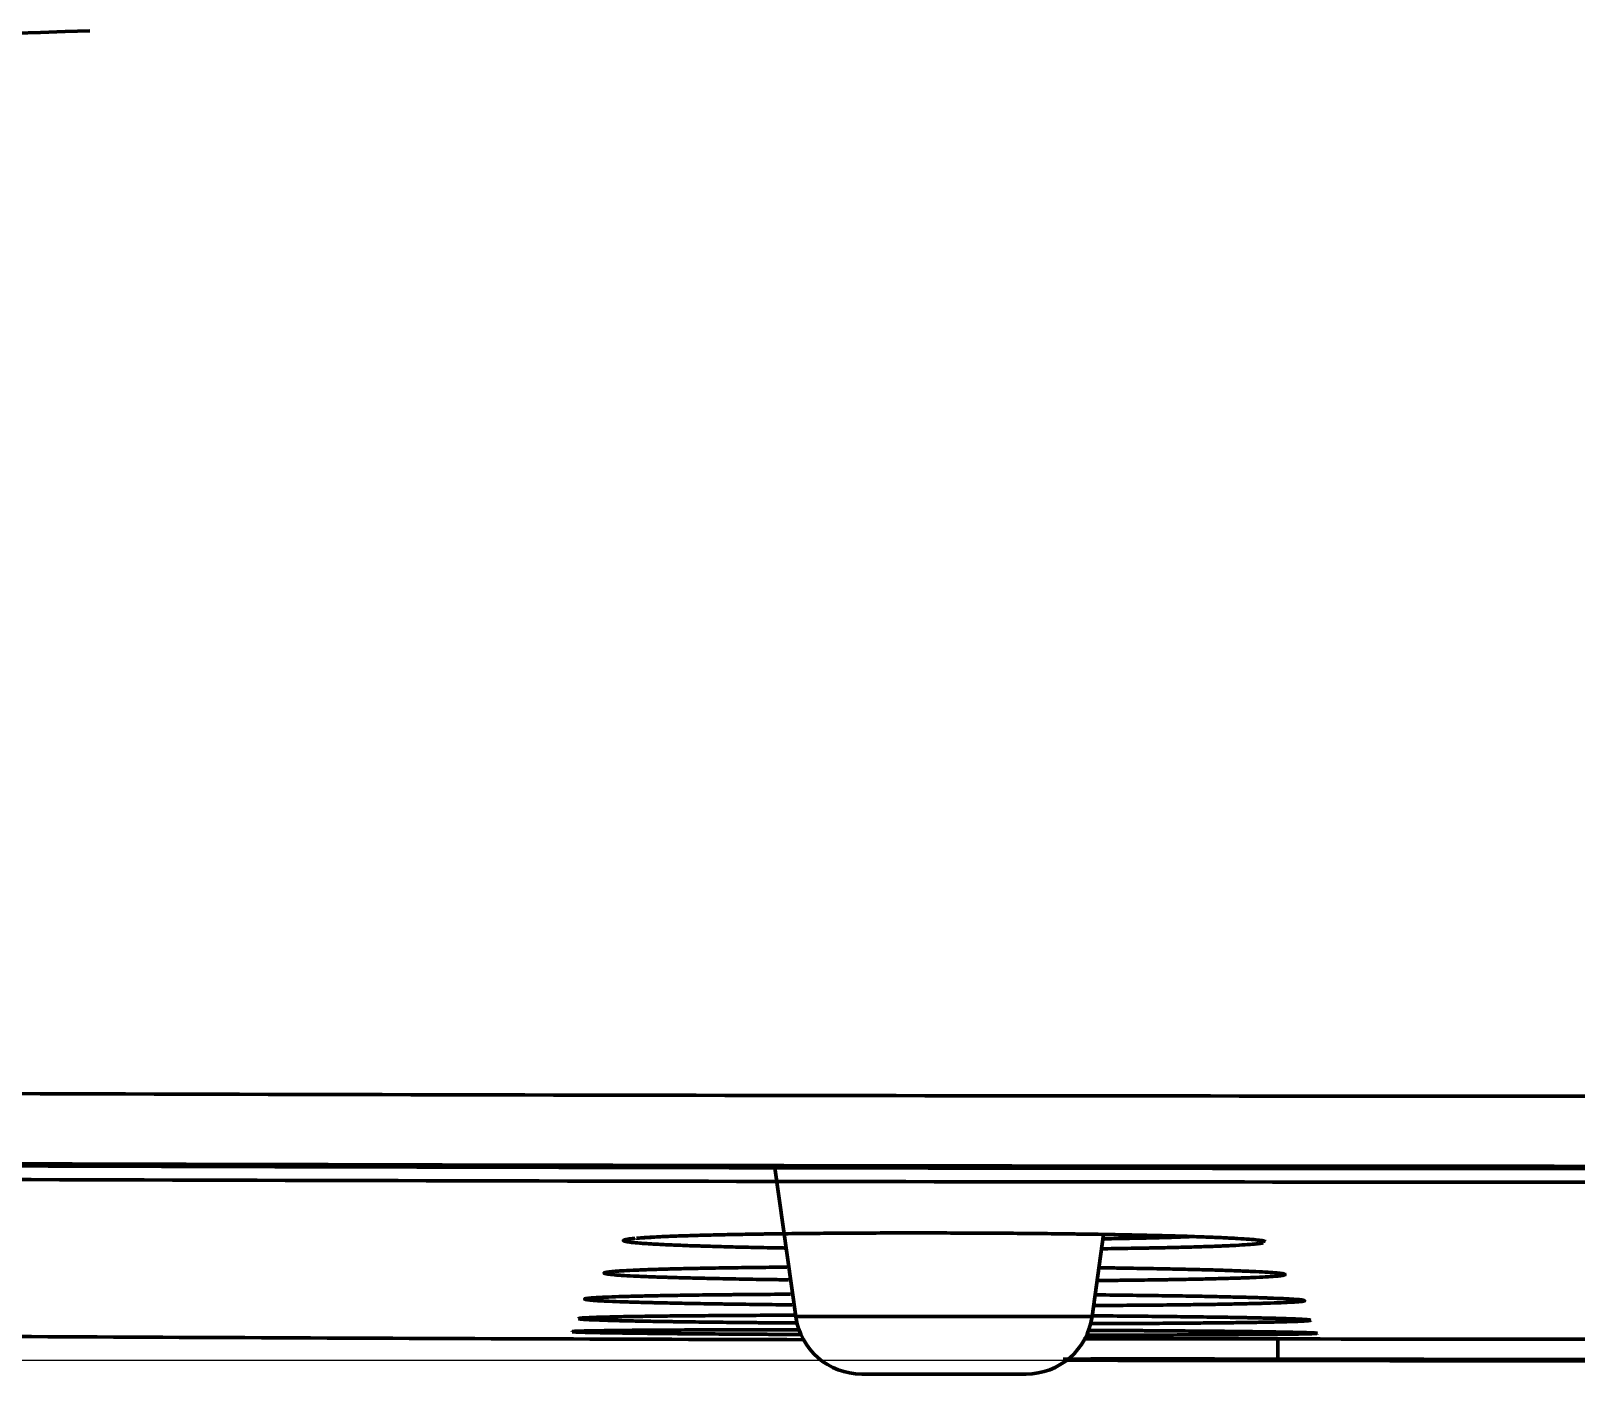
# Model space of a CAD drawing. Extents: x 1919 to 2339, y -1533 to -939.
# Drawn here: x 2187.4 to 2192.031, y -1192.619 to -1188.592 of the extents above; entities that cross this region are included whole.
import ezdxf

# ---------------------------------------------------------------- set-up
doc = ezdxf.new("R2010")
doc.units = 0
doc.header["$LTSCALE"] = 7
doc.header["$MEASUREMENT"] = 0
doc.linetypes.add('CENTER', pattern=[2, 1.25, -0.25, 0.25, -0.25])
doc.layers.add('1', color=1, linetype='CENTER')
doc.layers.add('D', color=2, linetype='CONTINUOUS')

msp = doc.modelspace()

# ---------------------------------------------------------------- linework, layer by layer
at = {"layer": '1', "color": 7, "linetype": 'Continuous', "lineweight": 70}
for p, q in [((2189.6297, -1192), (2189.6922, -1192.4464)), ((2190.5804, -1192.4464), (2190.6148, -1192.2002)), ((2189.0413, -1192.4526), (2189.0415, -1192.4518)), ((2189.6922, -1192.4464), (2190.5804, -1192.4464)), ((2191.2355, -1192.4567), (2191.235, -1192.4577)), ((2189.0222, -1192.4915), (2189.0221, -1192.4911)), ((2191.2549, -1192.4961), (2191.2548, -1192.4964)), ((2190.3823, -1192.6186), (2189.8902, -1192.6186))]:
    msp.add_line(p, q, dxfattribs=at)
for centre, radius, start, end in [((2189.8902, -1192.4186), 0.2, 187.9696, 270), ((2190.3823, -1192.4186), 0.2, 270, 352.0304), ((2192.1362, -291.6371), 900.8816, 269.6456296, 269.8460134), ((2192.1362, -291.6371), 900.9415, 269.8962158, 270)]:
    msp.add_arc(centre, radius, start, end, dxfattribs=at)
for centre, major_axis, ratio, start_param, end_param in [((2191.1373, -1192.4735), (-0.0001, -0.1), 0.000058, 5.11972, 6.279426), ((2192.1362, -293.9429), (-899.8036, 0), 0.99863, 1.569689, 1.571904), ((2192.1362, -293.9549), (899.8524, 0), 0.99863, 4.711279, 4.713499)]:
    msp.add_ellipse(centre, major_axis=major_axis, ratio=ratio, start_param=start_param, end_param=end_param, dxfattribs=at)
for points, knots in [([(2187.5762, -1188.5921), (2186.786, -1188.6147), (2185.1702, -1188.6799), (2182.7302, -1188.8375), (2180.2565, -1189.0561), (2177.7856, -1189.3342), (2175.3682, -1189.6639), (2173.7779, -1189.9197), (2173.0084, -1190.0526)], [0, 0, 0, 0, 0.161815, 0.331098, 0.500546, 0.670211, 0.840143, 1, 1, 1, 1]), ([(2181.2094, -1191.7451), (2182.1152, -1191.7518), (2183.9292, -1191.7636), (2186.6574, -1191.7762), (2189.3927, -1191.7837), (2191.2209, -1191.7854), (2193.0515, -1191.7854), (2194.8798, -1191.7837), (2197.615, -1191.7762), (2200.3432, -1191.7636), (2202.1572, -1191.7518), (2203.0631, -1191.7451)], [0, 0, 0, 0, 0.125, 0.25, 0.375, 0.5, 0.5, 0.625, 0.75, 0.875, 1, 1, 1, 1]), ([(2203.0369, -1191.9554), (2202.1333, -1191.9622), (2200.3236, -1191.9739), (2197.6019, -1191.9865), (2194.8732, -1191.9941), (2193.0493, -1191.9958), (2191.2231, -1191.9958), (2189.3992, -1191.9941), (2186.6705, -1191.9865), (2183.9489, -1191.9739), (2182.1392, -1191.9622), (2181.2355, -1191.9554)], [0, 0, 0, 0, 0.125, 0.25, 0.375, 0.5, 0.5, 0.625, 0.75, 0.875, 1, 1, 1, 1]), ([(2181.2646, -1191.9621), (2182.1658, -1191.9688), (2183.9707, -1191.9805), (2186.6851, -1191.9931), (2189.4065, -1192.0006), (2191.2255, -1192.0023), (2193.0469, -1192.0023), (2194.8659, -1192.0006), (2197.5874, -1191.9931), (2200.3017, -1191.9805), (2202.1066, -1191.9688), (2203.0079, -1191.9621)], [0, 0, 0, 0, 0.125, 0.25, 0.375, 0.5, 0.5, 0.625, 0.75, 0.875, 1, 1, 1, 1]), ([(2202.9597, -1192.0031), (2202.0577, -1192.0098), (2201.1558, -1192.0156), (2199.3519, -1192.0257), (2197.548, -1192.034), (2194.8421, -1192.0415), (2192.1362, -1192.044), (2189.4303, -1192.0415), (2186.7245, -1192.034), (2184.9206, -1192.0257), (2183.1166, -1192.0156), (2182.2147, -1192.0098), (2181.3127, -1192.0031)], [0, 0, 0, 0, 0.125, 0.125, 0.25, 0.375, 0.5, 0.625, 0.75, 0.875, 0.875, 1, 1, 1, 1]), ([(2189.2496, -1192.2088), (2189.2577, -1192.2083), (2189.2796, -1192.2071), (2189.3052, -1192.206), (2189.3302, -1192.205), (2189.3389, -1192.2047), (2189.357, -1192.2041), (2189.3663, -1192.2038), (2189.3955, -1192.2029), (2189.416, -1192.2023), (2189.4591, -1192.2012), (2189.5043, -1192.2002), (2189.5537, -1192.1993), (2189.5858, -1192.1988), (2189.5924, -1192.1987), (2189.6055, -1192.1985), (2189.6121, -1192.1984), (2189.6322, -1192.1981), (2189.6457, -1192.198), (2189.6868, -1192.1975), (2189.7427, -1192.1968), (2189.8011, -1192.1964), (2189.8606, -1192.196), (2189.891, -1192.1959), (2189.922, -1192.1957)], [0, 0, 0, 0, 0.069768, 0.173127, 0.173127, 0.224806, 0.224806, 0.276486, 0.276486, 0.379845, 0.379845, 0.483204, 0.586563, 0.586563, 0.612403, 0.612403, 0.638243, 0.638243, 0.689923, 0.689923, 0.793282, 0.896641, 0.896641, 1, 1, 1, 1]), ([(2189.922, -1192.1957), (2189.953, -1192.1956), (2189.9841, -1192.1956), (2190.0465, -1192.1955), (2190.1091, -1192.1955), (2190.1721, -1192.1957), (2190.2116, -1192.1958), (2190.2195, -1192.1959), (2190.2354, -1192.1959), (2190.2433, -1192.196), (2190.2669, -1192.1961), (2190.2825, -1192.1962), (2190.3291, -1192.1965), (2190.3905, -1192.197), (2190.4502, -1192.1976), (2190.4944, -1192.1981), (2190.509, -1192.1983), (2190.5308, -1192.1986), (2190.5381, -1192.1987), (2190.5525, -1192.1989), (2190.5596, -1192.199), (2190.5951, -1192.1995), (2190.65, -1192.2005), (2190.7015, -1192.2015), (2190.7512, -1192.2026), (2190.7752, -1192.2032), (2190.804, -1192.2039), (2190.8098, -1192.2041), (2190.8211, -1192.2044), (2190.8377, -1192.2049), (2190.8537, -1192.2053), (2190.8847, -1192.2063), (2190.9236, -1192.2077), (2190.9575, -1192.2091), (2190.981, -1192.2102), (2190.9886, -1192.2106), (2190.9994, -1192.2111), (2191.0029, -1192.2113), (2191.0098, -1192.2117), (2191.0131, -1192.2119), (2191.0293, -1192.2129), (2191.0522, -1192.2144), (2191.0693, -1192.216), (2191.0834, -1192.2176), (2191.089, -1192.2184), (2191.0941, -1192.2194), (2191.095, -1192.2196), (2191.0967, -1192.22), (2191.098, -1192.2204), (2191.0989, -1192.2208), (2191.0993, -1192.2209)], [0, 0, 0, 0, 0.056516, 0.056516, 0.113033, 0.169549, 0.169549, 0.183678, 0.183678, 0.197807, 0.197807, 0.226065, 0.226065, 0.282582, 0.339098, 0.339098, 0.367356, 0.367356, 0.381485, 0.381485, 0.395614, 0.395614, 0.452131, 0.508647, 0.508647, 0.565163, 0.565163, 0.579292, 0.579292, 0.593421, 0.62168, 0.62168, 0.678196, 0.734712, 0.734712, 0.76297, 0.76297, 0.777099, 0.777099, 0.791229, 0.791229, 0.847745, 0.904261, 0.904261, 0.960777, 0.960777, 0.974907, 0.974907, 0.989036, 1, 1, 1, 1]), ([(2189.183, -1192.2213), (2189.1791, -1192.2205), (2189.1767, -1192.2197), (2189.1755, -1192.2187), (2189.1754, -1192.2185), (2189.1753, -1192.218), (2189.1755, -1192.2174), (2189.1765, -1192.2168), (2189.1798, -1192.2156), (2189.1872, -1192.2141), (2189.2006, -1192.2125), (2189.2096, -1192.2117), (2189.2104, -1192.2116), (2189.2112, -1192.2115)], [0, 0, 0, 0, 0.241851, 0.241851, 0.303111, 0.303111, 0.36437, 0.486889, 0.486889, 0.731928, 0.976966, 0.976966, 1, 1, 1, 1]), ([(2189.6618, -1192.2407), (2189.6568, -1192.2406), (2189.6518, -1192.2405), (2189.64, -1192.2403), (2189.6333, -1192.2402), (2189.5997, -1192.2396), (2189.548, -1192.2385), (2189.4766, -1192.2368), (2189.4329, -1192.2355), (2189.4069, -1192.2347), (2189.4017, -1192.2345), (2189.3916, -1192.2342), (2189.3766, -1192.2337), (2189.3625, -1192.2332), (2189.3351, -1192.2321), (2189.3013, -1192.2307), (2189.2728, -1192.2292), (2189.2534, -1192.2281), (2189.2473, -1192.2277), (2189.2386, -1192.2271), (2189.2358, -1192.2269), (2189.2304, -1192.2265), (2189.2278, -1192.2263), (2189.2152, -1192.2253), (2189.1982, -1192.2237), (2189.1872, -1192.2221), (2189.1831, -1192.2213), (2189.1831, -1192.2213), (2189.183, -1192.2213)], [0, 0, 0, 0, 0.019166, 0.019166, 0.045637, 0.045637, 0.151525, 0.257412, 0.363299, 0.363299, 0.389771, 0.389771, 0.416243, 0.469186, 0.469186, 0.575074, 0.680961, 0.680961, 0.733905, 0.733905, 0.760376, 0.760376, 0.786848, 0.786848, 0.892736, 0.998623, 0.998623, 1, 1, 1, 1]), ([(2189.2152, -1192.2116), (2189.2197, -1192.2112), (2189.2313, -1192.2102), (2189.2486, -1192.2092), (2189.2585, -1192.2087)], [0, 0, 0, 0, 0.498028, 1, 1, 1, 1]), ([(2189.2343, -1192.2098), (2189.2355, -1192.2097), (2189.2368, -1192.2096), (2189.2418, -1192.2093), (2189.2456, -1192.209), (2189.2496, -1192.2088)], [0, 0, 0, 0, 0.26637, 0.26637, 1, 1, 1, 1]), ([(2191.0934, -1192.2255), (2191.0918, -1192.2258), (2191.09, -1192.2261), (2191.0852, -1192.2268), (2191.0822, -1192.2272), (2191.0755, -1192.228), (2191.0717, -1192.2284), (2191.0593, -1192.2295), (2191.04, -1192.231), (2191.0149, -1192.2325), (2190.994, -1192.2335), (2190.9866, -1192.2338), (2190.9751, -1192.2343), (2190.9711, -1192.2345), (2190.963, -1192.2348), (2190.9589, -1192.235), (2190.9379, -1192.2358), (2190.9199, -1192.2364), (2190.8815, -1192.2376), (2190.8408, -1192.2388), (2190.7955, -1192.2398), (2190.7657, -1192.2404), (2190.7597, -1192.2405), (2190.7475, -1192.2407), (2190.7413, -1192.2409), (2190.7226, -1192.2412), (2190.71, -1192.2414), (2190.6714, -1192.242), (2190.6439, -1192.2424), (2190.6154, -1192.2428), (2190.6143, -1192.2428)], [0, 0, 0, 0, 0.042875, 0.042875, 0.095807, 0.095807, 0.14874, 0.14874, 0.254605, 0.36047, 0.36047, 0.413402, 0.413402, 0.439869, 0.439869, 0.466335, 0.466335, 0.5722, 0.5722, 0.678065, 0.78393, 0.78393, 0.810396, 0.810396, 0.836862, 0.836862, 0.889795, 0.889795, 0.99566, 1, 1, 1, 1]), ([(2190.6183, -1192.213), (2190.6311, -1192.2128), (2190.6438, -1192.2126), (2190.6681, -1192.2122), (2190.6798, -1192.2119), (2190.6971, -1192.2116), (2190.7028, -1192.2115), (2190.7142, -1192.2113), (2190.7421, -1192.2107), (2190.7893, -1192.2095), (2190.827, -1192.2084), (2190.8566, -1192.2074), (2190.868, -1192.207), (2190.8788, -1192.2066)], [0, 0, 0, 0, 0.124642, 0.124642, 0.244031, 0.244031, 0.303725, 0.303725, 0.36342, 0.602197, 0.840974, 0.840974, 1, 1, 1, 1]), ([(2189.1188, -1192.3167), (2189.1181, -1192.3164), (2189.1177, -1192.3161), (2189.1177, -1192.3154), (2189.118, -1192.315), (2189.1188, -1192.3147)], [0, 0, 0, 0, 0.495858, 0.495858, 1, 1, 1, 1]), ([(2189.1188, -1192.3147), (2189.1188, -1192.3147), (2189.1188, -1192.3147), (2189.1205, -1192.314), (2189.1269, -1192.3126), (2189.1398, -1192.3113), (2189.1499, -1192.3104), (2189.1521, -1192.3103), (2189.1565, -1192.3099), (2189.1589, -1192.3098), (2189.1662, -1192.3093), (2189.1714, -1192.309), (2189.1883, -1192.308), (2189.2137, -1192.3068), (2189.245, -1192.3056), (2189.2706, -1192.3048), (2189.2796, -1192.3045), (2189.2935, -1192.3041), (2189.2982, -1192.304), (2189.3079, -1192.3037), (2189.3128, -1192.3036), (2189.3379, -1192.3029), (2189.359, -1192.3024), (2189.4037, -1192.3015), (2189.4507, -1192.3006), (2189.5022, -1192.2998), (2189.5358, -1192.2994), (2189.5426, -1192.2993), (2189.5564, -1192.2991), (2189.5633, -1192.299), (2189.5843, -1192.2988), (2189.5984, -1192.2986), (2189.6299, -1192.2983), (2189.6474, -1192.2981), (2189.6651, -1192.298)], [0, 0, 0, 0, 0.001506, 0.001506, 0.095695, 0.189884, 0.189884, 0.213431, 0.213431, 0.236978, 0.236978, 0.284072, 0.284072, 0.378261, 0.472449, 0.472449, 0.519544, 0.519544, 0.543091, 0.543091, 0.566638, 0.566638, 0.660827, 0.660827, 0.755015, 0.849204, 0.849204, 0.872751, 0.872751, 0.896298, 0.896298, 0.943393, 0.943393, 1, 1, 1, 1]), ([(2189.67, -1192.3359), (2189.6516, -1192.3357), (2189.6336, -1192.3355), (2189.5872, -1192.3348), (2189.5593, -1192.3343), (2189.5186, -1192.3336), (2189.5054, -1192.3334), (2189.4794, -1192.3329), (2189.4668, -1192.3326), (2189.4297, -1192.3318), (2189.3826, -1192.3307), (2189.3401, -1192.3296), (2189.3151, -1192.3288), (2189.3102, -1192.3286), (2189.3005, -1192.3283), (2189.2957, -1192.3282), (2189.2816, -1192.3277), (2189.2726, -1192.3274), (2189.2467, -1192.3264), (2189.2151, -1192.3251), (2189.1894, -1192.3238), (2189.1724, -1192.3228), (2189.1671, -1192.3224), (2189.1572, -1192.3217), (2189.1527, -1192.3214), (2189.1404, -1192.3203), (2189.1273, -1192.3189), (2189.1206, -1192.3175), (2189.1189, -1192.3168), (2189.1189, -1192.3167), (2189.1188, -1192.3167)], [0, 0, 0, 0, 0.058337, 0.058337, 0.152278, 0.152278, 0.199248, 0.199248, 0.246218, 0.246218, 0.340159, 0.4341, 0.4341, 0.457585, 0.457585, 0.48107, 0.48107, 0.52804, 0.52804, 0.621981, 0.715921, 0.715921, 0.762892, 0.762892, 0.809862, 0.809862, 0.903803, 0.997743, 0.997743, 1, 1, 1, 1]), ([(2191.1537, -1192.3224), (2191.1522, -1192.3227), (2191.1504, -1192.323), (2191.147, -1192.3235), (2191.1457, -1192.3237), (2191.1429, -1192.324), (2191.1413, -1192.3242), (2191.1364, -1192.3247), (2191.1328, -1192.325), (2191.1207, -1192.326), (2191.1015, -1192.3273), (2191.0762, -1192.3285), (2191.0549, -1192.3294), (2191.0474, -1192.3297), (2191.0356, -1192.3302), (2191.0315, -1192.3303), (2191.0233, -1192.3306), (2191.019, -1192.3307), (2190.9975, -1192.3315), (2190.979, -1192.332), (2190.9394, -1192.333), (2190.8974, -1192.334), (2190.8503, -1192.3349), (2190.8193, -1192.3354), (2190.813, -1192.3355), (2190.8002, -1192.3357), (2190.7938, -1192.3358), (2190.7744, -1192.3361), (2190.7612, -1192.3363), (2190.721, -1192.3368), (2190.6731, -1192.3374), (2190.6226, -1192.3379), (2190.6008, -1192.3381)], [0, 0, 0, 0, 0.043342, 0.043342, 0.067912, 0.067912, 0.092482, 0.092482, 0.141622, 0.141622, 0.239902, 0.338182, 0.338182, 0.387322, 0.387322, 0.411892, 0.411892, 0.436462, 0.436462, 0.534742, 0.534742, 0.633022, 0.731302, 0.731302, 0.755872, 0.755872, 0.780442, 0.780442, 0.829582, 0.829582, 0.927863, 1, 1, 1, 1]), ([(2190.6052, -1192.3), (2190.6245, -1192.3002), (2190.6725, -1192.3009), (2190.7182, -1192.3016), (2190.7717, -1192.3026), (2190.7976, -1192.3031), (2190.8288, -1192.3037), (2190.835, -1192.3039), (2190.8472, -1192.3041), (2190.8652, -1192.3046), (2190.8825, -1192.305), (2190.9162, -1192.3058), (2190.9584, -1192.307), (2190.9955, -1192.3082), (2191.0214, -1192.3092), (2191.0297, -1192.3095), (2191.0456, -1192.3102), (2191.0532, -1192.3105), (2191.0747, -1192.3115), (2191.1003, -1192.3129), (2191.1197, -1192.3142), (2191.136, -1192.3156), (2191.1426, -1192.3163), (2191.1476, -1192.317)], [0, 0, 0, 0, 0.067358, 0.170984, 0.170984, 0.274611, 0.274611, 0.300518, 0.300518, 0.326425, 0.378238, 0.378238, 0.481865, 0.585492, 0.585492, 0.637306, 0.637306, 0.689119, 0.689119, 0.792746, 0.896373, 0.896373, 1, 1, 1, 1]), ([(2191.1476, -1192.317), (2191.1526, -1192.3177), (2191.156, -1192.3184), (2191.1593, -1192.3199), (2191.1594, -1192.3209), (2191.1556, -1192.322), (2191.1537, -1192.3224)], [0, 0, 0, 0, 0.390778, 0.390778, 0.781555, 1, 1, 1, 1]), ([(2189.0603, -1192.393), (2189.0605, -1192.393), (2189.0606, -1192.3929), (2189.0625, -1192.3923), (2189.0693, -1192.3912), (2189.0829, -1192.3901), (2189.0935, -1192.3894), (2189.0958, -1192.3893), (2189.1005, -1192.389), (2189.1029, -1192.3889), (2189.1106, -1192.3885), (2189.1162, -1192.3882), (2189.134, -1192.3874), (2189.1608, -1192.3864), (2189.1938, -1192.3855), (2189.2209, -1192.3848), (2189.2303, -1192.3846), (2189.245, -1192.3843), (2189.25, -1192.3841), (2189.2602, -1192.3839), (2189.2654, -1192.3838), (2189.2919, -1192.3833), (2189.3143, -1192.3829), (2189.3614, -1192.3822), (2189.411, -1192.3815), (2189.4654, -1192.3808), (2189.501, -1192.3805), (2189.5081, -1192.3804), (2189.5227, -1192.3803), (2189.53, -1192.3802), (2189.5521, -1192.38), (2189.5671, -1192.3799), (2189.6125, -1192.3796), (2189.6438, -1192.3794), (2189.6759, -1192.3792), (2189.6762, -1192.3792)], [0, 0, 0, 0, 0.009624, 0.009624, 0.099577, 0.189529, 0.189529, 0.212017, 0.212017, 0.234505, 0.234505, 0.279481, 0.279481, 0.369434, 0.459386, 0.459386, 0.504362, 0.504362, 0.52685, 0.52685, 0.549339, 0.549339, 0.639291, 0.639291, 0.729243, 0.819196, 0.819196, 0.841684, 0.841684, 0.864172, 0.864172, 0.909148, 0.909148, 0.9991, 1, 1, 1, 1]), ([(2190.5914, -1192.3811), (2190.5935, -1192.3812), (2190.5957, -1192.3812), (2190.6299, -1192.3815), (2190.6921, -1192.3822), (2190.7507, -1192.383), (2190.8073, -1192.3838), (2190.8347, -1192.3842), (2190.8677, -1192.3847), (2190.8742, -1192.3849), (2190.8871, -1192.3851), (2190.9062, -1192.3854), (2190.9245, -1192.3858), (2190.9601, -1192.3865), (2191.0048, -1192.3875), (2191.0441, -1192.3885), (2191.0715, -1192.3893), (2191.0802, -1192.3896), (2191.0929, -1192.39), (2191.097, -1192.3901), (2191.105, -1192.3904), (2191.1089, -1192.3906), (2191.1279, -1192.3913), (2191.155, -1192.3924), (2191.1756, -1192.3935), (2191.1929, -1192.3947), (2191.1999, -1192.3952), (2191.2052, -1192.3958)], [0, 0, 0, 0, 0.006655, 0.006655, 0.10599, 0.205324, 0.205324, 0.304659, 0.304659, 0.329492, 0.329492, 0.354326, 0.403993, 0.403993, 0.503328, 0.602662, 0.602662, 0.652329, 0.652329, 0.677163, 0.677163, 0.701997, 0.701997, 0.801331, 0.900666, 0.900666, 1, 1, 1, 1]), ([(2189.0608, -1192.3945), (2189.0604, -1192.3944), (2189.0602, -1192.3943), (2189.0597, -1192.394), (2189.0594, -1192.3936), (2189.0598, -1192.3933), (2189.0603, -1192.393)], [0, 0, 0, 0, 0.249705, 0.249705, 0.541419, 1, 1, 1, 1]), ([(2189.6808, -1192.411), (2189.6805, -1192.411), (2189.6484, -1192.4107), (2189.6171, -1192.4103), (2189.5566, -1192.4096), (2189.5271, -1192.4092), (2189.4913, -1192.4087), (2189.4842, -1192.4086), (2189.4701, -1192.4084), (2189.4493, -1192.4081), (2189.4292, -1192.4078), (2189.39, -1192.4071), (2189.3402, -1192.4062), (2189.2953, -1192.4052), (2189.2688, -1192.4046), (2189.2636, -1192.4044), (2189.2533, -1192.4042), (2189.2483, -1192.4041), (2189.2334, -1192.4037), (2189.2238, -1192.4034), (2189.1964, -1192.4026), (2189.163, -1192.4015), (2189.1358, -1192.4004), (2189.1177, -1192.3995), (2189.1121, -1192.3992), (2189.1017, -1192.3987), (2189.0969, -1192.3984), (2189.0838, -1192.3975), (2189.0699, -1192.3963), (2189.0628, -1192.3952), (2189.0609, -1192.3946), (2189.0609, -1192.3946), (2189.0608, -1192.3945)], [0, 0, 0, 0, 0.000815, 0.091354, 0.091354, 0.181892, 0.181892, 0.204527, 0.204527, 0.227162, 0.272431, 0.272431, 0.36297, 0.453508, 0.453508, 0.476143, 0.476143, 0.498778, 0.498778, 0.544047, 0.544047, 0.634586, 0.725124, 0.725124, 0.770394, 0.770394, 0.815663, 0.815663, 0.906202, 0.996741, 0.996741, 1, 1, 1, 1]), ([(2191.213, -1192.4), (2191.2112, -1192.4004), (2191.2089, -1192.4007), (2191.2048, -1192.4011), (2191.2034, -1192.4013), (2191.2004, -1192.4016), (2191.1988, -1192.4017), (2191.1937, -1192.4021), (2191.1898, -1192.4024), (2191.1771, -1192.4032), (2191.1568, -1192.4042), (2191.1301, -1192.4052), (2191.1076, -1192.406), (2191.0997, -1192.4062), (2191.0872, -1192.4066), (2191.083, -1192.4067), (2191.0743, -1192.4069), (2191.0698, -1192.407), (2191.047, -1192.4076), (2191.0275, -1192.408), (2190.9857, -1192.4089), (2190.9413, -1192.4097), (2190.8916, -1192.4104), (2190.8588, -1192.4108), (2190.8522, -1192.4109), (2190.8387, -1192.411), (2190.8319, -1192.4111), (2190.8114, -1192.4113), (2190.7974, -1192.4115), (2190.755, -1192.4119), (2190.6966, -1192.4124), (2190.6347, -1192.4128), (2190.5981, -1192.413), (2190.5933, -1192.4131), (2190.5886, -1192.4131)], [0, 0, 0, 0, 0.052474, 0.052474, 0.075816, 0.075816, 0.099159, 0.099159, 0.145844, 0.145844, 0.239215, 0.332586, 0.332586, 0.379271, 0.379271, 0.402614, 0.402614, 0.425957, 0.425957, 0.519327, 0.519327, 0.612698, 0.706069, 0.706069, 0.729412, 0.729412, 0.752754, 0.752754, 0.79944, 0.79944, 0.89281, 0.986181, 0.986181, 1, 1, 1, 1]), ([(2191.2052, -1192.3958), (2191.2105, -1192.3964), (2191.214, -1192.397), (2191.2177, -1192.3982), (2191.2178, -1192.399), (2191.2144, -1192.3998), (2191.213, -1192.4)], [0, 0, 0, 0, 0.410171, 0.410171, 0.820341, 1, 1, 1, 1]), ([(2189.6985, -1192.4654), (2189.6889, -1192.4654), (2189.6794, -1192.4653), (2189.6538, -1192.4651), (2189.6377, -1192.465), (2189.6139, -1192.4648), (2189.606, -1192.4647), (2189.5902, -1192.4645), (2189.5824, -1192.4645), (2189.5436, -1192.4641), (2189.5137, -1192.4638), (2189.4561, -1192.4632), (2189.4008, -1192.4625), (2189.3501, -1192.4618), (2189.3198, -1192.4614), (2189.3138, -1192.4613), (2189.302, -1192.4611), (2189.2961, -1192.461), (2189.2789, -1192.4607), (2189.2678, -1192.4605), (2189.2357, -1192.46), (2189.1959, -1192.4592), (2189.1621, -1192.4584), (2189.1391, -1192.4578), (2189.1318, -1192.4576), (2189.1214, -1192.4572), (2189.1181, -1192.4571), (2189.1115, -1192.4569), (2189.1084, -1192.4568), (2189.0931, -1192.4563), (2189.0827, -1192.4559), (2189.0653, -1192.455), (2189.0583, -1192.4546), (2189.0477, -1192.4537), (2189.0441, -1192.4533), (2189.0419, -1192.4528), (2189.0415, -1192.4527), (2189.0413, -1192.4526)], [0, 0, 0, 0, 0.025281, 0.025281, 0.068571, 0.068571, 0.090216, 0.090216, 0.111861, 0.111861, 0.198441, 0.198441, 0.285021, 0.371601, 0.371601, 0.393246, 0.393246, 0.414891, 0.414891, 0.458181, 0.458181, 0.544761, 0.631341, 0.631341, 0.67463, 0.67463, 0.696275, 0.696275, 0.71792, 0.71792, 0.8045, 0.8045, 0.89108, 0.89108, 0.97766, 0.97766, 1, 1, 1, 1]), ([(2189.0415, -1192.4518), (2189.0417, -1192.4518), (2189.042, -1192.4517), (2189.044, -1192.4512), (2189.051, -1192.4504), (2189.0649, -1192.4496), (2189.0779, -1192.449), (2189.0827, -1192.4489), (2189.0905, -1192.4486), (2189.0933, -1192.4485), (2189.0989, -1192.4483), (2189.1019, -1192.4482), (2189.117, -1192.4477), (2189.1307, -1192.4474), (2189.1613, -1192.4467), (2189.1781, -1192.4464), (2189.2148, -1192.4457), (2189.2348, -1192.4454), (2189.2617, -1192.4451), (2189.2671, -1192.445), (2189.2783, -1192.4448), (2189.2952, -1192.4446), (2189.3128, -1192.4444), (2189.3489, -1192.4441), (2189.3994, -1192.4436), (2189.4547, -1192.4432), (2189.498, -1192.4429), (2189.5127, -1192.4428), (2189.5353, -1192.4427), (2189.5429, -1192.4426), (2189.5582, -1192.4426), (2189.5658, -1192.4425), (2189.6044, -1192.4423), (2189.6436, -1192.4422), (2189.6838, -1192.4421), (2189.6915, -1192.442)], [0, 0, 0, 0, 0.014728, 0.014728, 0.102401, 0.190074, 0.190074, 0.233911, 0.233911, 0.255829, 0.255829, 0.277748, 0.277748, 0.365421, 0.365421, 0.453094, 0.453094, 0.540767, 0.540767, 0.562686, 0.562686, 0.584604, 0.628441, 0.628441, 0.716114, 0.803787, 0.803787, 0.847624, 0.847624, 0.869542, 0.869542, 0.89146, 0.89146, 0.979134, 1, 1, 1, 1]), ([(2191.235, -1192.4577), (2191.2349, -1192.4577), (2191.2348, -1192.4577), (2191.2343, -1192.4578), (2191.2337, -1192.458), (2191.2324, -1192.4582), (2191.2316, -1192.4583), (2191.2289, -1192.4586), (2191.2267, -1192.4588), (2191.2188, -1192.4594), (2191.2049, -1192.4602), (2191.1841, -1192.4609), (2191.166, -1192.4615), (2191.1596, -1192.4616), (2191.1492, -1192.4619), (2191.1457, -1192.462), (2191.1383, -1192.4622), (2191.1346, -1192.4623), (2191.1153, -1192.4627), (2191.0983, -1192.463), (2191.0616, -1192.4637), (2191.0417, -1192.464), (2190.9991, -1192.4645), (2190.9764, -1192.4648), (2190.946, -1192.4651), (2190.9399, -1192.4652), (2190.9274, -1192.4653), (2190.9085, -1192.4655), (2190.8889, -1192.4657), (2190.8491, -1192.466), (2190.7938, -1192.4664), (2190.7343, -1192.4668), (2190.688, -1192.467), (2190.6724, -1192.467), (2190.6485, -1192.4671), (2190.6404, -1192.4672), (2190.6242, -1192.4672), (2190.6161, -1192.4673), (2190.5976, -1192.4673), (2190.5872, -1192.4673), (2190.5767, -1192.4674)], [0, 0, 0, 0, 0.006059, 0.006059, 0.028013, 0.028013, 0.049968, 0.049968, 0.093878, 0.093878, 0.181698, 0.269517, 0.269517, 0.313427, 0.313427, 0.335382, 0.335382, 0.357337, 0.357337, 0.445156, 0.445156, 0.532976, 0.532976, 0.620795, 0.620795, 0.64275, 0.64275, 0.664705, 0.708615, 0.708615, 0.796434, 0.884254, 0.884254, 0.928164, 0.928164, 0.950118, 0.950118, 0.972073, 0.972073, 1, 1, 1, 1]), ([(2190.5774, -1192.444), (2190.5877, -1192.444), (2190.6304, -1192.4443), (2190.6718, -1192.4447), (2190.7332, -1192.4453), (2190.7632, -1192.4456), (2190.8068, -1192.446), (2190.8211, -1192.4462), (2190.8489, -1192.4465), (2190.8625, -1192.4467), (2190.9023, -1192.4472), (2190.9528, -1192.4479), (2190.9983, -1192.4486), (2191.0252, -1192.4491), (2191.0304, -1192.4492), (2191.0408, -1192.4494), (2191.046, -1192.4495), (2191.0611, -1192.4498), (2191.0707, -1192.45), (2191.0984, -1192.4506), (2191.1322, -1192.4514), (2191.1596, -1192.4523), (2191.1777, -1192.4529), (2191.1834, -1192.4531), (2191.1912, -1192.4534), (2191.1937, -1192.4535), (2191.1986, -1192.4537), (2191.2009, -1192.4538), (2191.2119, -1192.4544), (2191.2189, -1192.4548), (2191.2294, -1192.4556), (2191.2329, -1192.4561), (2191.235, -1192.4566), (2191.2352, -1192.4567), (2191.2355, -1192.4567)], [0, 0, 0, 0, 0.027126, 0.114067, 0.114067, 0.201008, 0.201008, 0.244479, 0.244479, 0.28795, 0.28795, 0.374891, 0.461832, 0.461832, 0.483568, 0.483568, 0.505303, 0.505303, 0.548774, 0.548774, 0.635715, 0.722656, 0.722656, 0.766127, 0.766127, 0.787862, 0.787862, 0.809597, 0.809597, 0.896539, 0.896539, 0.98348, 0.98348, 1, 1, 1, 1]), ([(2189.0221, -1192.4911), (2189.0223, -1192.491), (2189.0227, -1192.491), (2189.0251, -1192.4906), (2189.0323, -1192.4901), (2189.0465, -1192.4897), (2189.0598, -1192.4893), (2189.0647, -1192.4892), (2189.0727, -1192.4891), (2189.0755, -1192.489), (2189.0813, -1192.4889), (2189.0843, -1192.4888), (2189.0997, -1192.4886), (2189.1137, -1192.4884), (2189.1449, -1192.488), (2189.162, -1192.4878), (2189.1995, -1192.4874), (2189.2198, -1192.4873), (2189.2472, -1192.4871), (2189.2528, -1192.487), (2189.2641, -1192.487), (2189.2813, -1192.4868), (2189.2992, -1192.4867), (2189.336, -1192.4865), (2189.3875, -1192.4863), (2189.4438, -1192.4861), (2189.4879, -1192.486), (2189.5029, -1192.4859), (2189.5259, -1192.4859), (2189.5336, -1192.4858), (2189.5491, -1192.4858), (2189.557, -1192.4858), (2189.5963, -1192.4857), (2189.641, -1192.4857), (2189.6872, -1192.4856), (2189.7002, -1192.4856)], [0, 0, 0, 0, 0.02625, 0.02625, 0.111757, 0.197263, 0.197263, 0.240017, 0.240017, 0.261393, 0.261393, 0.28277, 0.28277, 0.368277, 0.368277, 0.453783, 0.453783, 0.53929, 0.53929, 0.560667, 0.560667, 0.582043, 0.624797, 0.624797, 0.710303, 0.79581, 0.79581, 0.838563, 0.838563, 0.85994, 0.85994, 0.881317, 0.881317, 0.966823, 1, 1, 1, 1]), ([(2189.707, -1192.5), (2189.6914, -1192.4999), (2189.676, -1192.4998), (2189.6442, -1192.4996), (2189.6279, -1192.4995), (2189.6036, -1192.4994), (2189.5956, -1192.4994), (2189.5796, -1192.4993), (2189.5716, -1192.4992), (2189.5322, -1192.499), (2189.5018, -1192.4987), (2189.4433, -1192.4983), (2189.3871, -1192.4979), (2189.3355, -1192.4974), (2189.3047, -1192.4971), (2189.2986, -1192.497), (2189.2866, -1192.4969), (2189.2807, -1192.4968), (2189.2632, -1192.4966), (2189.2519, -1192.4965), (2189.2193, -1192.4961), (2189.1789, -1192.4956), (2189.1446, -1192.4951), (2189.1212, -1192.4947), (2189.1138, -1192.4946), (2189.1033, -1192.4944), (2189.0999, -1192.4943), (2189.0932, -1192.4942), (2189.09, -1192.4941), (2189.0746, -1192.4938), (2189.064, -1192.4935), (2189.0464, -1192.493), (2189.0393, -1192.4927), (2189.0286, -1192.4922), (2189.025, -1192.4919), (2189.0228, -1192.4916), (2189.0225, -1192.4915), (2189.0222, -1192.4915), (2189.0222, -1192.4915), (2189.0222, -1192.4915)], [0, 0, 0, 0, 0.039607, 0.039607, 0.082288, 0.082288, 0.103628, 0.103628, 0.124968, 0.124968, 0.210329, 0.210329, 0.29569, 0.38105, 0.38105, 0.402391, 0.402391, 0.423731, 0.423731, 0.466411, 0.466411, 0.551772, 0.637133, 0.637133, 0.679813, 0.679813, 0.701153, 0.701153, 0.722494, 0.722494, 0.807854, 0.807854, 0.893215, 0.893215, 0.978576, 0.978576, 0.999916, 0.999916, 1, 1, 1, 1]), ([(2190.5548, -1192.5125), (2190.5612, -1192.5125), (2190.5677, -1192.5125), (2190.5898, -1192.5125), (2190.6054, -1192.5125), (2190.653, -1192.5125), (2190.7177, -1192.5125), (2190.7851, -1192.5125), (2190.8367, -1192.5125), (2190.854, -1192.5125), (2190.889, -1192.5125), (2190.9068, -1192.5126), (2190.96, -1192.5126), (2191.0314, -1192.5126), (2191.1035, -1192.5127), (2191.1398, -1192.5128)], [0, 0, 0, 0, 0.03682, 0.03682, 0.124382, 0.124382, 0.299505, 0.474629, 0.474629, 0.562191, 0.562191, 0.649753, 0.649753, 0.824876, 1, 1, 1, 1]), ([(2191.2548, -1192.4964), (2191.2545, -1192.4965), (2191.2542, -1192.4965), (2191.2533, -1192.4967), (2191.2527, -1192.4967), (2191.2513, -1192.4969), (2191.2505, -1192.4969), (2191.2478, -1192.4971), (2191.2455, -1192.4972), (2191.2374, -1192.4976), (2191.2231, -1192.4981), (2191.2019, -1192.4985), (2191.1834, -1192.4988), (2191.1768, -1192.4989), (2191.1662, -1192.4991), (2191.1626, -1192.4991), (2191.1551, -1192.4992), (2191.1513, -1192.4993), (2191.1316, -1192.4995), (2191.1143, -1192.4997), (2191.0768, -1192.5001), (2191.0566, -1192.5002), (2191.0132, -1192.5005), (2190.99, -1192.5007), (2190.9591, -1192.5009), (2190.9528, -1192.5009), (2190.9401, -1192.501), (2190.9208, -1192.501), (2190.9009, -1192.5011), (2190.8603, -1192.5013), (2190.804, -1192.5015), (2190.7434, -1192.5016), (2190.6963, -1192.5017), (2190.6804, -1192.5018), (2190.656, -1192.5018), (2190.6478, -1192.5018), (2190.6314, -1192.5018), (2190.6231, -1192.5018), (2190.5988, -1192.5019), (2190.5827, -1192.5019), (2190.5664, -1192.5019)], [0, 0, 0, 0, 0.020973, 0.020973, 0.042287, 0.042287, 0.063602, 0.063602, 0.106231, 0.106231, 0.19149, 0.276749, 0.276749, 0.319378, 0.319378, 0.340693, 0.340693, 0.362008, 0.362008, 0.447267, 0.447267, 0.532526, 0.532526, 0.617784, 0.617784, 0.639099, 0.639099, 0.660414, 0.703043, 0.703043, 0.788302, 0.873561, 0.873561, 0.91619, 0.91619, 0.937505, 0.937505, 0.95882, 0.95882, 1, 1, 1, 1]), ([(2190.5708, -1192.4875), (2190.5866, -1192.4876), (2190.6354, -1192.4879), (2190.6825, -1192.4881), (2190.7294, -1192.4884), (2190.7448, -1192.4885), (2190.7752, -1192.4887), (2190.7902, -1192.4889), (2190.8346, -1192.4892), (2190.8628, -1192.4894), (2190.9168, -1192.4899), (2190.9681, -1192.4903), (2191.0143, -1192.4908), (2191.0416, -1192.4912), (2191.0469, -1192.4912), (2191.0575, -1192.4914), (2191.0627, -1192.4914), (2191.078, -1192.4916), (2191.0878, -1192.4917), (2191.116, -1192.4921), (2191.1502, -1192.4927), (2191.178, -1192.4932), (2191.1963, -1192.4936), (2191.2021, -1192.4937), (2191.21, -1192.4939), (2191.2126, -1192.494), (2191.2175, -1192.4941), (2191.2198, -1192.4942), (2191.2309, -1192.4945), (2191.238, -1192.4948), (2191.2486, -1192.4953), (2191.2521, -1192.4956), (2191.2544, -1192.4959), (2191.2547, -1192.496), (2191.2549, -1192.4961)], [0, 0, 0, 0, 0.039834, 0.124767, 0.124767, 0.167233, 0.167233, 0.2097, 0.2097, 0.294633, 0.294633, 0.379565, 0.464498, 0.464498, 0.485732, 0.485732, 0.506965, 0.506965, 0.549431, 0.549431, 0.634364, 0.719297, 0.719297, 0.761764, 0.761764, 0.782997, 0.782997, 0.80423, 0.80423, 0.889163, 0.889163, 0.974096, 0.974096, 1, 1, 1, 1]), ([(2191.1372, -1192.5735), (2191.1085, -1192.5735), (2191.0801, -1192.5734), (2191.0237, -1192.5734), (2190.9677, -1192.5734), (2190.9127, -1192.5733), (2190.8785, -1192.5733), (2190.8717, -1192.5733), (2190.8582, -1192.5733), (2190.8514, -1192.5733), (2190.8311, -1192.5733), (2190.8178, -1192.5733), (2190.7784, -1192.5733), (2190.7271, -1192.5733), (2190.6785, -1192.5733), (2190.6431, -1192.5733), (2190.6257, -1192.5733), (2190.6086, -1192.5733), (2190.5973, -1192.5733), (2190.5917, -1192.5733), (2190.564, -1192.5734), (2190.543, -1192.5734), (2190.513, -1192.5734), (2190.5034, -1192.5734), (2190.494, -1192.5734)], [0, 0, 0, 0, 0.117737, 0.117737, 0.235474, 0.353211, 0.353211, 0.382646, 0.382646, 0.41208, 0.41208, 0.470948, 0.470948, 0.588686, 0.706423, 0.706423, 0.765291, 0.794725, 0.794725, 0.82416, 0.82416, 0.941897, 0.941897, 1, 1, 1, 1])]:
    msp.add_open_spline(points, degree=3, knots=knots, dxfattribs=at)
at = {"layer": 'D'}
msp.add_line((2191.9522, -1192.5783), (2159.5387, -1192.5783), dxfattribs=at)

doc.saveas('drawing.dxf')
